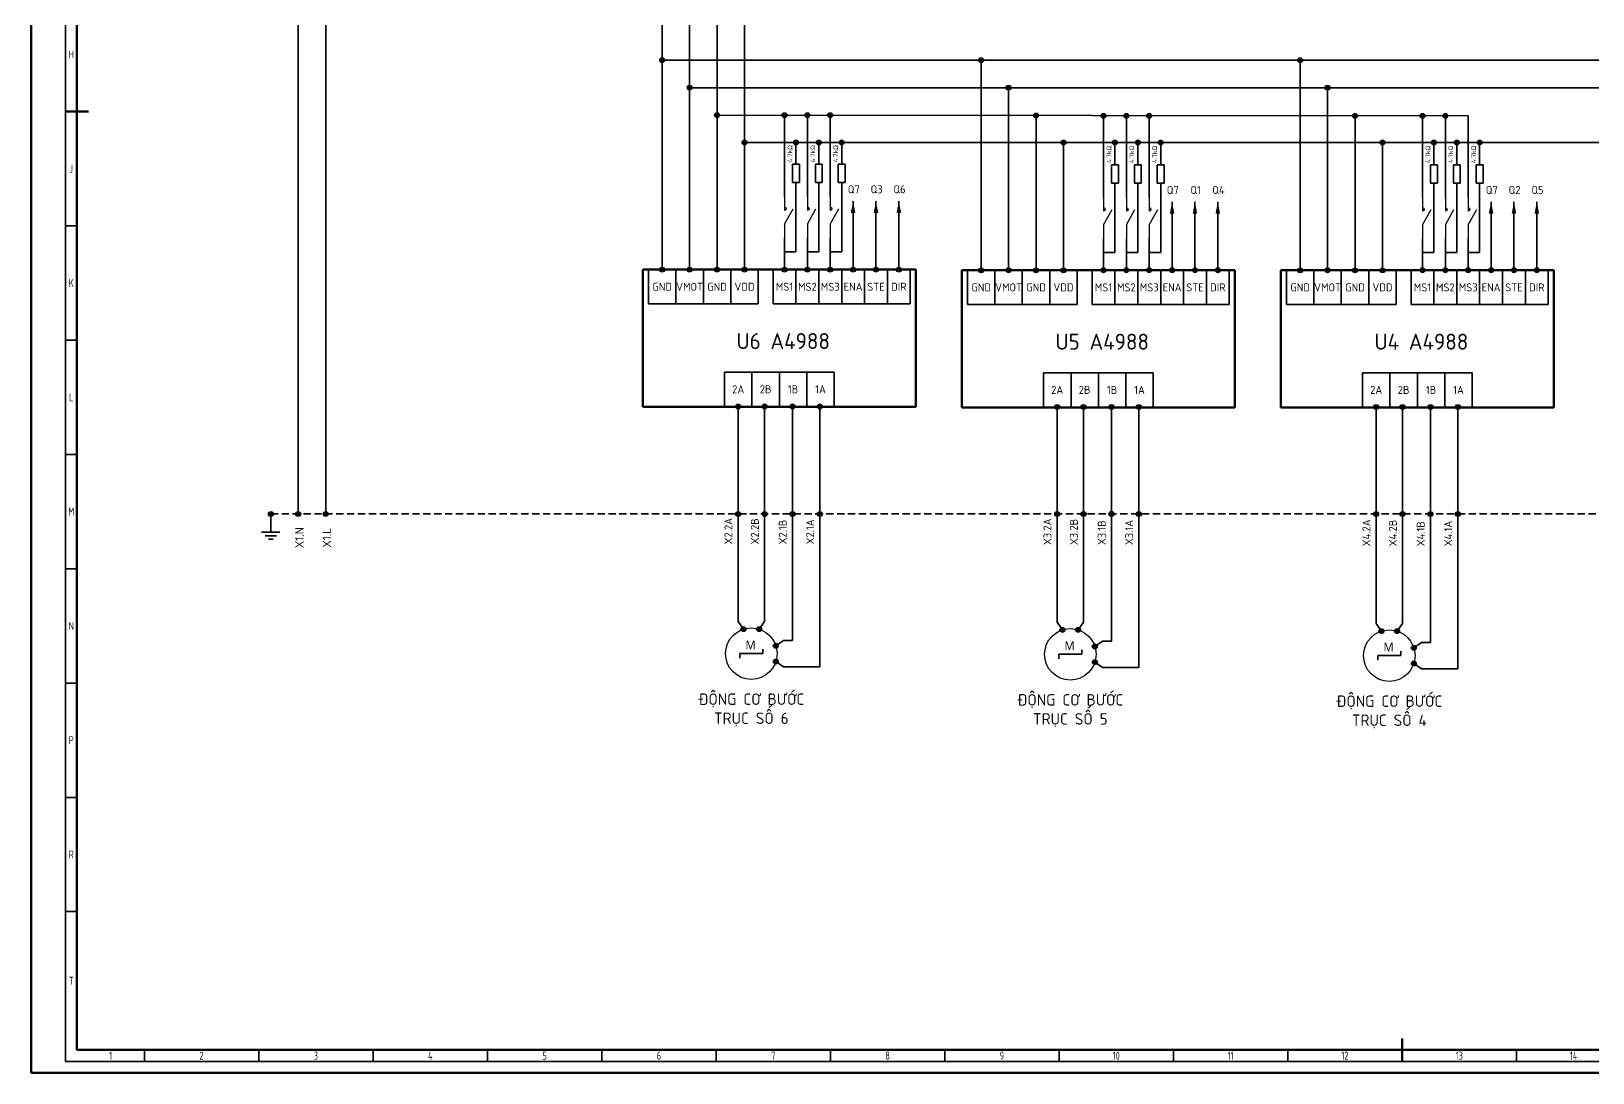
# Model space of a CAD drawing. Header units: millimetres. Extents: x -419 to 9215, y 1224 to 3301.
# Drawn here: x 1270 to 1953, y 1225 to 1681 of the extents above; entities that cross this region are included whole.
import ezdxf
from ezdxf.enums import TextEntityAlignment as Align

# ---------------------------------------------------------------- set-up
doc = ezdxf.new("R2010")
doc.units = ezdxf.units.MM
doc.linetypes.add('HIDDEN2', pattern=[4.7625, 3.175, -1.5875])
for name, color, linetype, lineweight in [('Chu', 241, 'Continuous', 35), ('Net 0.35', 20, 'Continuous', 35), ('Net 0.7', 7, 'Continuous', 70)]:
    doc.layers.add(name, color=color, linetype=linetype, lineweight=lineweight)
for name, color, linetype in [('DESCCHILD', 20, 'Continuous'), ('Layer3', 7, 'HIDDEN2'), ('MISC', 2, 'Continuous'), ('PHA_A', 1, 'Continuous'), ('PHA_C', 5, 'Continuous'), ('PHA_N', 7, 'Continuous'), ('SYMS', 7, 'Continuous'), ('TERMS', 4, 'Continuous'), ('THIET_BI', 4, 'Continuous')]:
    doc.layers.add(name, color=color, linetype=linetype)
doc.styles.add('SLDTEXTSTYLE1', font='TXT', dxfattribs={"width": 0.7})
doc.styles.get("Standard").update_dxf_attribs({"font": 'arial.ttf'})
doc.styles.add('WD_IEC', font='Meiryo UI.ttf')

# ---------------------------------------------------------------- blocks, each defined once
blk = doc.blocks.new('WDDOT')
for radius in [0.72, 0.449, 0.223]:
    blk.add_circle((0, 0), radius)
blk = doc.blocks.new('VMO13')
blk.add_circle((0, 0), 7.5)
at = {"style": 'WD_IEC'}
for tag, p in [('INST', (-12.88, 12.75)), ('LOC', (-12.88, 9.25)), ('TAG1', (-12.88, 5.75)), ('DESC1', (-12.88, 1.5)), ('DESC2', (-12.88, -2)), ('DESC3', (-12.88, -5.5)), ('RATING1', (-12.88, -9)), ('RATING2', (-12.88, -12.5)), ('RATING3', (-12.88, -16)), ('RATING4', (-12.95, -19.58))]:
    blk.add_attdef(tag, text='', height=2.5, dxfattribs=at).set_placement(p, align=Align.RIGHT)
blk.add_attdef('TERM02', (-0.69, 7.75), '', height=2, rotation=90, dxfattribs=at)
at = {"style": 'WD_IEC', "flags": 1}
for tag, p, height in [('MFG', (12.75, 9), 1.5), ('X2TERM02', (0, 7.5), 0.32), ('CAT', (12.75, 6.5), 1.5), ('X4LINK', (-7.5, 0), 0.32), ('X0TERM01', (-6.4, 3.9), 0.32), ('X0TERM03', (6.4, 3.9), 0.32), ('X1LINK', (7.5, 0), 0.32), ('X8TERM04', (0, -7.5), 0.32), ('ASSYCODE', (1, -9), 1), ('CATDESC', (1, -12), 1), ('FAMILY', (1, -10.5), 1)]:
    blk.add_attdef(tag, p, '', height=height, dxfattribs=at)
at = {"style": 'WD_IEC'}
for tag, p in [('TERM01', (-7.35, 4.34)), ('TERM03', (9.35, 4.53)), ('TERM04', (-0.59, -7.92))]:
    blk.add_attdef(tag, text='', height=2, rotation=90, dxfattribs=at).set_placement(p, align=Align.RIGHT)
for tag, p in [('M', (-0.22, 1.27)), ('3~', (-0.12, -3.73))]:
    blk.add_attdef(tag, text='', height=2.5, dxfattribs=at).set_placement(p, align=Align.CENTER)
at = {"lineweight": 15, "style": 'WD_IEC'}
blk.add_attdef('XREF', text='', height=2.5, dxfattribs=at).set_placement((-13.19, -22.86), align=Align.RIGHT)
blk = doc.blocks.new('VMS21P')
for p, q in [((0, 7.5), (0, 2.5)), ((0, -2.5), (-3.12, 3.12)), ((0, -2.5), (0, -7.5))]:
    blk.add_line(p, q)
blk.add_arc((0, 3.12), 0.625, 90, 270)
at = {"style": 'WD_IEC'}
for tag, p in [('INST', (-5.25, 6.75)), ('LOC', (-5.25, 3.75)), ('TAG2', (-5.25, 0.75)), ('DESC1', (-5.25, -6.75)), ('XREF', (-5.25, -3.75)), ('DESC2', (-5.25, -9.75)), ('DESC3', (-5.25, -12.75))]:
    blk.add_attdef(tag, text='', height=2.5, dxfattribs=at).set_placement(p, align=Align.RIGHT)
blk.add_attdef('TERM01', text='', height=2, rotation=90, dxfattribs=at).set_placement((-1, 7.5), align=Align.RIGHT)
at = {"style": 'WD_IEC', "flags": 1}
for tag, p, height in [('X2TERM01', (0, 7.5), 0.32), ('X4LINK', (-2.91, 0), 0.32), ('X1LINK', (-0.5, 0), 0.32), ('CONTACT', (4, -3.5), 1), ('FAMILY', (4, -5), 1), ('X8TERM02', (0, -7.5), 0.32)]:
    blk.add_attdef(tag, p, '', height=height, dxfattribs=at)
at = {"style": 'WD_IEC'}
blk.add_attdef('TERM02', (-1, -7.5), '', height=2, rotation=90, dxfattribs=at)

msp = doc.modelspace()

# ---------------------------------------------------------------- linework, layer by layer
at = {"layer": 'Layer3', "lineweight": 35}
msp.add_line((1375.05, 1469.61), (2372.86, 1469.61), dxfattribs=at)
at = {"layer": 'Net 0.35', "linetype": 'Continuous', "lineweight": 35}
for p, q in [((1285.28, 1230.13), (1285.28, 2061.13)), ((1290.28, 1595.63), (1285.28, 1595.63)), ((1290.28, 1545.63), (1285.28, 1545.63)), ((1290.28, 1495.63), (1285.28, 1495.63)), ((1290.28, 1445.63), (1285.28, 1445.63)), ((1290.28, 1395.63), (1285.28, 1395.63)), ((1290.28, 1345.63), (1285.28, 1345.63)), ((1290.28, 1295.63), (1285.28, 1295.63)), ((2454.28, 1230.13), (1285.28, 1230.13)), ((1319.78, 1235.13), (1319.78, 1230.13)), ((1369.78, 1235.13), (1369.78, 1230.13)), ((1419.78, 1235.13), (1419.78, 1230.13)), ((1469.78, 1235.13), (1469.78, 1230.13)), ((1519.78, 1235.13), (1519.78, 1230.13)), ((1569.78, 1235.13), (1569.78, 1230.13)), ((1619.78, 1235.13), (1619.78, 1230.13)), ((1669.78, 1235.13), (1669.78, 1230.13)), ((1719.78, 1235.13), (1719.78, 1230.13)), ((1769.78, 1235.13), (1769.78, 1230.13)), ((1819.78, 1235.13), (1819.78, 1230.13)), ((1919.78, 1235.13), (1919.78, 1230.13))]:
    msp.add_line(p, q, dxfattribs=at)
at = {"layer": 'Net 0.7', "linetype": 'Continuous', "lineweight": 70}
for p, q in [((1290.28, 1235.13), (1290.28, 2056.13)), ((1285.28, 1645.63), (1295.28, 1645.63)), ((1869.78, 1230.13), (1869.78, 1240.14)), ((2449.28, 1235.13), (1290.28, 1235.13))]:
    msp.add_line(p, q, dxfattribs=at)
at = {"layer": 'Net 0.7'}
msp.add_lwpolyline([(1270.28, 1225.13), (2459.28, 1225.13), (2459.28, 2066.13), (1270.28, 2066.13)], close=True, dxfattribs=at)
at = {"layer": 'PHA_A', "lineweight": 35}
for p, q in [((1399.05, 1953.02), (1399.05, 1469.61)), ((1558.2, 1833.6), (1558.2, 1576.48)), ((1582.2, 1808.9), (1582.2, 1576.48)), ((1558.2, 1656.1), (2248.7, 1656.1)), ((1697.7, 1576.18), (1697.7, 1656.1)), ((1837.2, 1575.6), (1837.2, 1656.1)), ((1582.2, 1632.1), (2323.7, 1632.1)), ((1604.7, 1624.59), (1604.7, 1632.09)), ((1614.7, 1624.59), (1614.7, 1632.09)), ((1624.7, 1624.59), (1624.7, 1632.09)), ((1721.7, 1632.1), (1721.7, 1576.18)), ((1744.2, 1624.29), (1744.2, 1632.1)), ((1754.2, 1624.29), (1754.2, 1632.1)), ((1764.2, 1624.29), (1764.2, 1632.09)), ((1861.2, 1632.1), (1861.2, 1575.6)), ((1883.7, 1624.29), (1883.7, 1632.1)), ((1893.7, 1624.29), (1893.7, 1632.1)), ((1903.7, 1624.29), (1903.7, 1632.1)), ((1579.45, 1516.65), (1579.45, 1422.58)), ((1615.18, 1516.65), (1615.18, 1402.67)), ((1718.95, 1516.35), (1718.95, 1422.29)), ((1754.68, 1516.35), (1754.68, 1402.38)), ((1858.45, 1515.78), (1858.45, 1421.71)), ((1894.18, 1515.78), (1894.18, 1401.8)), ((1579.45, 1422.58), (1581.74, 1419.2)), ((1718.95, 1422.29), (1721.24, 1418.91)), ((1858.45, 1421.71), (1860.74, 1418.33)), ((1599.27, 1402.67), (1595.91, 1405.09)), ((1599.27, 1402.67), (1615.18, 1402.67)), ((1738.77, 1402.38), (1735.41, 1404.8)), ((1738.77, 1402.38), (1754.68, 1402.38)), ((1878.27, 1401.8), (1874.91, 1404.22)), ((1878.27, 1401.8), (1894.18, 1401.8))]:
    msp.add_line(p, q, dxfattribs=at)
at = {"layer": 'PHA_C', "lineweight": 35}
for p, q in [((1629.7, 1576.5), (1629.7, 1606.5)), ((1639.7, 1576.5), (1639.7, 1606.5)), ((1649.7, 1576.5), (1649.7, 1606.5)), ((1769.2, 1576.21), (1769.2, 1606.21)), ((1779.2, 1576.21), (1779.2, 1606.21)), ((1789.2, 1576.21), (1789.2, 1606.21)), ((1908.7, 1576.21), (1908.7, 1606.21)), ((1918.7, 1576.21), (1918.7, 1606.21)), ((1928.7, 1576.21), (1928.7, 1606.21))]:
    msp.add_line(p, q, dxfattribs=at)
for points in [[(1629.7, 1606.5, 0, 2, 0), (1629.7, 1601.25, 2, 2, 0)], [(1639.7, 1606.5, 0, 2, 0), (1639.7, 1601.25, 2, 2, 0)], [(1649.7, 1606.5, 0, 2, 0), (1649.7, 1601.25, 2, 2, 0)], [(1769.2, 1606.21, 0, 2, 0), (1769.2, 1600.95, 2, 2, 0)], [(1779.2, 1606.21, 0, 2, 0), (1779.2, 1600.95, 2, 2, 0)], [(1789.2, 1606.21, 0, 2, 0), (1789.2, 1600.95, 2, 2, 0)], [(1908.7, 1606.21, 0, 2, 0), (1908.7, 1600.95, 2, 2, 0)], [(1918.7, 1606.21, 0, 2, 0), (1918.7, 1600.95, 2, 2, 0)], [(1928.7, 1606.21, 0, 2, 0), (1928.7, 1600.95, 2, 2, 0)]]:
    msp.add_lwpolyline(points, format="xyseb", dxfattribs=at)
at = {"layer": 'PHA_N', "lineweight": 35}
for p, q in [((1387.05, 1941.02), (1387.05, 1469.61)), ((1546.2, 1576.5), (1546.2, 1859.69)), ((1570.2, 1820.9), (1570.2, 1576.5)), ((1546.2, 1668.1), (2236.7, 1668.1)), ((1685.7, 1576.21), (1685.7, 1668.1)), ((1825.2, 1575.63), (1825.2, 1668.1)), ((1570.2, 1644.1), (1898.7, 1643.74)), ((1599.7, 1608.4), (1599.7, 1644.07)), ((1609.7, 1608.4), (1609.7, 1644.05)), ((1619.7, 1608.4), (1619.7, 1644.04)), ((1709.7, 1643.95), (1709.7, 1576.21)), ((1739.2, 1608.11), (1739.2, 1644.08)), ((1749.2, 1608.11), (1749.2, 1644.08)), ((1759.2, 1608.11), (1759.2, 1644.08)), ((1849.2, 1643.79), (1849.2, 1575.63)), ((1878.7, 1608.11), (1878.7, 1643.76)), ((1888.7, 1608.11), (1888.7, 1643.75)), ((1898.7, 1608.11), (1898.7, 1643.74)), ((1604.7, 1584.3), (1604.7, 1612.59)), ((1614.7, 1584.3), (1614.7, 1612.59)), ((1624.7, 1584.3), (1624.7, 1612.59)), ((1744.2, 1584), (1744.2, 1612.29)), ((1754.2, 1584), (1754.2, 1612.29)), ((1764.2, 1584), (1764.2, 1612.29)), ((1883.7, 1584), (1883.7, 1612.29)), ((1893.7, 1584), (1893.7, 1612.29)), ((1903.7, 1584), (1903.7, 1612.29)), ((1599.7, 1576.5), (1599.7, 1590.4)), ((1609.7, 1576.5), (1609.7, 1590.4)), ((1619.7, 1576.5), (1619.7, 1590.4)), ((1739.2, 1576.21), (1739.2, 1590.11)), ((1749.2, 1576.21), (1749.2, 1590.11)), ((1759.2, 1576.21), (1759.2, 1590.11)), ((1878.7, 1576.21), (1878.7, 1590.11)), ((1888.7, 1576.21), (1888.7, 1590.11)), ((1898.7, 1576.21), (1898.7, 1590.11)), ((1604.7, 1584.3), (1599.64, 1584.3)), ((1614.7, 1584.3), (1609.64, 1584.3)), ((1624.7, 1584.3), (1619.64, 1584.3)), ((1744.2, 1584), (1739.14, 1584)), ((1754.2, 1584), (1749.14, 1584)), ((1764.2, 1584), (1759.14, 1584)), ((1883.7, 1584), (1878.64, 1584)), ((1893.7, 1584), (1888.64, 1584)), ((1903.7, 1584), (1898.64, 1584)), ((1591, 1516.65), (1591, 1422.58)), ((1603.18, 1516.65), (1603.19, 1414.23)), ((1730.5, 1516.35), (1730.5, 1422.29)), ((1742.68, 1516.35), (1742.69, 1413.94)), ((1870, 1515.78), (1870, 1421.71)), ((1882.18, 1515.78), (1882.19, 1413.36)), ((1375.05, 1469.61), (1375.05, 1461.61)), ((1375.05, 1461.61), (1371.05, 1461.61)), ((1375.05, 1461.61), (1379.05, 1461.61)), ((1375.05, 1460.11), (1372.55, 1460.11)), ((1376.05, 1458.61), (1374.05, 1458.61)), ((1375.05, 1460.11), (1377.55, 1460.11)), ((1375.05, 1458.61), (1376.05, 1458.61)), ((1591, 1422.58), (1588.58, 1419.22)), ((1730.5, 1422.29), (1728.08, 1418.92)), ((1870, 1421.71), (1867.58, 1418.35)), ((1599.27, 1414.23), (1595.89, 1411.94)), ((1599.27, 1414.23), (1603.19, 1414.23)), ((1738.77, 1413.94), (1735.39, 1411.65)), ((1738.77, 1413.94), (1742.69, 1413.94)), ((1878.27, 1413.36), (1874.89, 1411.07)), ((1878.27, 1413.36), (1882.19, 1413.36))]:
    msp.add_line(p, q, dxfattribs=at)
at = {"layer": 'THIET_BI', "lineweight": 35}
for p, q in [((1606.2, 1622.59), (1603.2, 1622.59)), ((1603.2, 1622.59), (1603.2, 1614.59)), ((1604.7, 1622.59), (1604.7, 1624.59)), ((1606.2, 1614.59), (1606.2, 1622.59)), ((1616.2, 1622.59), (1613.2, 1622.59)), ((1613.2, 1622.59), (1613.2, 1614.59)), ((1614.7, 1622.59), (1614.7, 1624.59)), ((1616.2, 1614.59), (1616.2, 1622.59)), ((1626.2, 1622.59), (1623.2, 1622.59)), ((1623.2, 1622.59), (1623.2, 1614.59)), ((1624.7, 1622.59), (1624.7, 1624.59)), ((1626.2, 1614.59), (1626.2, 1622.59)), ((1745.7, 1622.29), (1742.7, 1622.29)), ((1742.7, 1622.29), (1742.7, 1614.29)), ((1744.2, 1622.29), (1744.2, 1624.29)), ((1745.7, 1614.29), (1745.7, 1622.29)), ((1755.7, 1622.29), (1752.7, 1622.29)), ((1752.7, 1622.29), (1752.7, 1614.29)), ((1754.2, 1622.29), (1754.2, 1624.29)), ((1755.7, 1614.29), (1755.7, 1622.29)), ((1765.7, 1622.29), (1762.7, 1622.29)), ((1762.7, 1622.29), (1762.7, 1614.29)), ((1764.2, 1622.29), (1764.2, 1624.29)), ((1765.7, 1614.29), (1765.7, 1622.29)), ((1885.2, 1622.29), (1882.2, 1622.29)), ((1882.2, 1622.29), (1882.2, 1614.29)), ((1883.7, 1622.29), (1883.7, 1624.29)), ((1885.2, 1614.29), (1885.2, 1622.29)), ((1895.2, 1622.29), (1892.2, 1622.29)), ((1892.2, 1622.29), (1892.2, 1614.29)), ((1893.7, 1622.29), (1893.7, 1624.29)), ((1895.2, 1614.29), (1895.2, 1622.29)), ((1905.2, 1622.29), (1902.2, 1622.29)), ((1902.2, 1622.29), (1902.2, 1614.29)), ((1903.7, 1622.29), (1903.7, 1624.29)), ((1905.2, 1614.29), (1905.2, 1622.29)), ((1603.2, 1614.59), (1604.7, 1614.59)), ((1604.7, 1612.59), (1604.7, 1614.59)), ((1604.7, 1612.59), (1604.7, 1614.59)), ((1604.7, 1614.59), (1606.2, 1614.59)), ((1613.2, 1614.59), (1614.7, 1614.59)), ((1614.7, 1612.59), (1614.7, 1614.59)), ((1614.7, 1612.59), (1614.7, 1614.59)), ((1614.7, 1614.59), (1616.2, 1614.59)), ((1623.2, 1614.59), (1624.7, 1614.59)), ((1624.7, 1612.59), (1624.7, 1614.59)), ((1624.7, 1612.59), (1624.7, 1614.59)), ((1624.7, 1614.59), (1626.2, 1614.59)), ((1742.7, 1614.29), (1744.2, 1614.29)), ((1744.2, 1612.29), (1744.2, 1614.29)), ((1744.2, 1612.29), (1744.2, 1614.29)), ((1744.2, 1614.29), (1745.7, 1614.29)), ((1752.7, 1614.29), (1754.2, 1614.29)), ((1754.2, 1612.29), (1754.2, 1614.29)), ((1754.2, 1612.29), (1754.2, 1614.29)), ((1754.2, 1614.29), (1755.7, 1614.29)), ((1762.7, 1614.29), (1764.2, 1614.29)), ((1764.2, 1612.29), (1764.2, 1614.29)), ((1764.2, 1612.29), (1764.2, 1614.29)), ((1764.2, 1614.29), (1765.7, 1614.29)), ((1882.2, 1614.29), (1883.7, 1614.29)), ((1883.7, 1612.29), (1883.7, 1614.29)), ((1883.7, 1612.29), (1883.7, 1614.29)), ((1883.7, 1614.29), (1885.2, 1614.29)), ((1892.2, 1614.29), (1893.7, 1614.29)), ((1893.7, 1612.29), (1893.7, 1614.29)), ((1893.7, 1612.29), (1893.7, 1614.29)), ((1893.7, 1614.29), (1895.2, 1614.29)), ((1902.2, 1614.29), (1903.7, 1614.29)), ((1903.7, 1612.29), (1903.7, 1614.29)), ((1903.7, 1612.29), (1903.7, 1614.29)), ((1903.7, 1614.29), (1905.2, 1614.29)), ((1540.2, 1561.5), (1540.2, 1576.5)), ((1552.2, 1561.5), (1552.2, 1576.5)), ((1564.2, 1561.5), (1564.2, 1576.5)), ((1576.2, 1561.5), (1576.2, 1576.5)), ((1588.2, 1561.5), (1588.2, 1576.5)), ((1594.7, 1561.5), (1594.7, 1576.5)), ((1604.7, 1561.5), (1604.7, 1576.5)), ((1614.7, 1561.5), (1614.7, 1576.5)), ((1624.7, 1561.5), (1624.7, 1576.5)), ((1634.7, 1561.5), (1634.7, 1576.5)), ((1644.7, 1561.5), (1644.7, 1576.5)), ((1654.7, 1561.5), (1654.7, 1576.5)), ((1679.7, 1561.23), (1679.7, 1576.23)), ((1691.7, 1561.23), (1691.7, 1576.23)), ((1703.7, 1561.23), (1703.7, 1576.23)), ((1715.7, 1561.23), (1715.7, 1576.23)), ((1727.7, 1561.23), (1727.7, 1576.23)), ((1734.2, 1561.23), (1734.2, 1576.23)), ((1744.2, 1561.23), (1744.2, 1576.23)), ((1754.2, 1561.23), (1754.2, 1576.23)), ((1764.2, 1561.23), (1764.2, 1576.23)), ((1774.2, 1561.23), (1774.2, 1576.23)), ((1784.2, 1561.23), (1784.2, 1576.23)), ((1794.2, 1561.23), (1794.2, 1576.23)), ((1819.2, 1561.23), (1819.2, 1576.23)), ((1831.2, 1561.23), (1831.2, 1576.23)), ((1843.2, 1561.23), (1843.2, 1576.23)), ((1855.2, 1561.23), (1855.2, 1576.23)), ((1867.2, 1561.23), (1867.2, 1576.23)), ((1873.7, 1561.23), (1873.7, 1576.23)), ((1883.7, 1561.23), (1883.7, 1576.23)), ((1893.7, 1561.23), (1893.7, 1576.23)), ((1903.7, 1561.23), (1903.7, 1576.23)), ((1913.7, 1561.23), (1913.7, 1576.23)), ((1923.7, 1561.23), (1923.7, 1576.23)), ((1933.7, 1561.23), (1933.7, 1576.23)), ((1540.2, 1561.5), (1552.2, 1561.5)), ((1552.2, 1561.5), (1564.2, 1561.5)), ((1564.2, 1561.5), (1576.2, 1561.5)), ((1576.2, 1561.5), (1588.2, 1561.5)), ((1604.7, 1561.5), (1594.7, 1561.5)), ((1614.7, 1561.5), (1604.7, 1561.5)), ((1624.7, 1561.5), (1614.7, 1561.5)), ((1634.7, 1561.5), (1624.7, 1561.5)), ((1644.7, 1561.5), (1634.7, 1561.5)), ((1654.7, 1561.5), (1644.7, 1561.5)), ((1679.7, 1561.23), (1691.7, 1561.23)), ((1691.7, 1561.23), (1703.7, 1561.23)), ((1703.7, 1561.23), (1715.7, 1561.23)), ((1715.7, 1561.23), (1727.7, 1561.23)), ((1744.2, 1561.23), (1734.2, 1561.23)), ((1754.2, 1561.23), (1744.2, 1561.23)), ((1764.2, 1561.23), (1754.2, 1561.23)), ((1774.2, 1561.23), (1764.2, 1561.23)), ((1784.2, 1561.23), (1774.2, 1561.23)), ((1794.2, 1561.23), (1784.2, 1561.23)), ((1819.2, 1561.23), (1831.2, 1561.23)), ((1831.2, 1561.23), (1843.2, 1561.23)), ((1843.2, 1561.23), (1855.2, 1561.23)), ((1855.2, 1561.23), (1867.2, 1561.23)), ((1883.7, 1561.23), (1873.7, 1561.23)), ((1893.7, 1561.23), (1883.7, 1561.23)), ((1903.7, 1561.23), (1893.7, 1561.23)), ((1913.7, 1561.23), (1903.7, 1561.23)), ((1923.7, 1561.23), (1913.7, 1561.23)), ((1933.7, 1561.23), (1923.7, 1561.23)), ((1573.45, 1516.65), (1573.45, 1531.65)), ((1573.45, 1531.65), (1621.45, 1531.65)), ((1585.45, 1516.65), (1585.45, 1531.65)), ((1597.45, 1516.65), (1597.45, 1531.65)), ((1609.45, 1516.65), (1609.45, 1531.65)), ((1621.45, 1516.65), (1621.45, 1531.65)), ((1712.95, 1531.38), (1760.95, 1531.38)), ((1712.95, 1531.38), (1712.95, 1516.23)), ((1725, 1516.23), (1725, 1531.38)), ((1736.95, 1516.23), (1736.95, 1531.38)), ((1748.95, 1516.38), (1748.95, 1531.38)), ((1760.95, 1516.38), (1760.95, 1531.38)), ((1852.45, 1516.23), (1852.45, 1531.38)), ((1852.45, 1531.38), (1900.45, 1531.38)), ((1864.45, 1516.23), (1864.45, 1531.38)), ((1876.45, 1516.23), (1876.45, 1531.38)), ((1888.45, 1516.23), (1888.45, 1531.38)), ((1900.45, 1516.23), (1900.45, 1531.38)), ((1760.68, 1516.38), (1754.68, 1516.38)), ((1585.18, 1408.49), (1580.18, 1408.49)), ((1580.18, 1408.49), (1580.18, 1406.49)), ((1585.18, 1408.49), (1590.18, 1408.49)), ((1590.18, 1408.49), (1590.18, 1410.49)), ((1724.68, 1408.2), (1719.68, 1408.2)), ((1719.68, 1408.2), (1719.68, 1406.2)), ((1724.68, 1408.2), (1729.68, 1408.2)), ((1729.68, 1408.2), (1729.68, 1410.2)), ((1864.18, 1407.62), (1859.18, 1407.62)), ((1859.18, 1407.62), (1859.18, 1405.62)), ((1864.18, 1407.62), (1869.18, 1407.62)), ((1869.18, 1407.62), (1869.18, 1409.62))]:
    msp.add_line(p, q, dxfattribs=at)
at = {"layer": 'THIET_BI', "lineweight": 50}
for p, q in [((1540.2, 1576.5), (1537.7, 1576.5)), ((1537.7, 1576.5), (1537.7, 1516.5)), ((1564.2, 1576.5), (1540.2, 1576.5)), ((1564.2, 1576.5), (1657.2, 1576.5)), ((1657.2, 1576.5), (1657.2, 1516.5)), ((1679.7, 1576.23), (1677.2, 1576.23)), ((1677.2, 1576.23), (1677.2, 1516.23)), ((1703.7, 1576.23), (1679.7, 1576.23)), ((1703.7, 1576.23), (1796.7, 1576.23)), ((1796.7, 1576.23), (1796.7, 1516.23)), ((1819.2, 1576.23), (1816.7, 1576.23)), ((1816.7, 1576.23), (1816.7, 1516.23)), ((1843.2, 1576.23), (1819.2, 1576.23)), ((1843.2, 1576.23), (1936.2, 1576.23)), ((1936.2, 1576.23), (1936.2, 1516.23)), ((1537.7, 1516.5), (1657.2, 1516.5)), ((1677.2, 1516.23), (1796.7, 1516.23)), ((1816.7, 1516.23), (1936.2, 1516.23))]:
    msp.add_line(p, q, dxfattribs=at)

# ---------------------------------------------------------------- block references
at = {"layer": 'PHA_A', "lineweight": 35, "xscale": 1.5000000075, "yscale": 1.5000000075, "zscale": 1.5000000075}
for p in [(1558.2, 1656.1), (1697.7, 1656.1), (1837.2, 1656.1), (1582.2, 1632.1), (1721.7, 1632.1), (1861.2, 1632.1)]:
    msp.add_blockref('WDDOT', p, dxfattribs=at)
at = {"layer": 'SYMS', "lineweight": 35}
for p, xscale, yscale, zscale in [((1546.2, 1668.1), 1.5000000075, 1.5000000075, 1.5000000075), ((1685.7, 1668.1), 1.5000000075, 1.5000000075, 1.5000000075), ((1825.2, 1668.1), 1.5000000075, 1.5000000075, 1.5000000075), ((1570.2, 1644.1), 1.5000000075, 1.5000000075, 1.5000000075), ((1709.7, 1643.95), 1.5000000075, 1.5000000075, 1.5000000075), ((1546.2, 1576.48), 1.5000000075, 1.5000000075, 1.5000000075), ((1558.2, 1576.5), 1.5000000075, 1.5000000075, 1.5000000075), ((1570.2, 1576.48), 1.5000000075, 1.5000000075, 1.5000000075), ((1582.2, 1576.48), 1.5000000075, 1.5000000075, 1.5000000075), ((1685.7, 1576.21), 1.5000000075, 1.5000000075, 1.5000000075), ((1697.7, 1576.23), 1.5000000075, 1.5000000075, 1.5000000075), ((1709.7, 1576.21), 1.5000000075, 1.5000000075, 1.5000000075), ((1721.7, 1576.21), 1.5000000075, 1.5000000075, 1.5000000075), ((1825.2, 1576.21), 1.5000000075, 1.5000000075, 1.5000000075), ((1837.2, 1576.23), 1.5000000075, 1.5000000075, 1.5000000075), ((1849.2, 1576.21), 1.5000000075, 1.5000000075, 1.5000000075), ((1861.2, 1576.21), 1.5000000075, 1.5000000075, 1.5000000075), ((1579.45, 1516.65), 1.5, 1.5, 1.5), ((1591, 1516.65), 1.5, 1.5, 1.5), ((1603.18, 1516.65), 1.5, 1.5, 1.5), ((1615.18, 1516.65), 1.5, 1.5, 1.5), ((1718.95, 1516.38), 1.5, 1.5, 1.5), ((1730.5, 1516.38), 1.5, 1.5, 1.5), ((1742.68, 1516.38), 1.5, 1.5, 1.5), ((1754.68, 1516.38), 1.5, 1.5, 1.5), ((1858.45, 1516.38), 1.5, 1.5, 1.5), ((1870, 1516.38), 1.5, 1.5, 1.5), ((1882.18, 1516.38), 1.5, 1.5, 1.5), ((1894.18, 1516.38), 1.5, 1.5, 1.5), ((1375.05, 1469.61), 1.5, 1.5, 1.5), ((1387.05, 1469.61), 1.5, 1.5, 1.5), ((1399.05, 1469.61), 1.5, 1.5, 1.5), ((1579.45, 1469.61), 1.5, 1.5, 1.5), ((1591, 1469.61), 1.5, 1.5, 1.5), ((1603.18, 1469.61), 1.5, 1.5, 1.5), ((1615.18, 1469.61), 1.5, 1.5, 1.5), ((1718.95, 1469.61), 1.5, 1.5, 1.5), ((1730.5, 1469.61), 1.5, 1.5, 1.5), ((1742.68, 1469.62), 1.5, 1.5, 1.5), ((1754.68, 1469.61), 1.5, 1.5, 1.5), ((1858.45, 1469.61), 1.5, 1.5, 1.5), ((1870, 1469.61), 1.5, 1.5, 1.5), ((1882.18, 1469.61), 1.5, 1.5, 1.5), ((1894.18, 1469.61), 1.5, 1.5, 1.5), ((1581.74, 1419.2), 1.5, 1.5, 1.5), ((1588.58, 1419.22), 1.5, 1.5, 1.5), ((1721.24, 1418.91), 1.5, 1.5, 1.5), ((1728.08, 1418.92), 1.5, 1.5, 1.5), ((1860.74, 1418.33), 1.5, 1.5, 1.5), ((1867.58, 1418.35), 1.5, 1.5, 1.5)]:
    msp.add_blockref('WDDOT', p, dxfattribs=dict(at, xscale=xscale, yscale=yscale, zscale=zscale))
for p, xscale, yscale, zscale, rotation in [((1599.7, 1644.04), 1.5000000075, 1.5000000075, 1.5000000075, 180), ((1599.7, 1644.04), 1.5, 1.5, 1.5, 180), ((1609.7, 1644.04), 1.5000000075, 1.5000000075, 1.5000000075, 180), ((1609.7, 1644.04), 1.5, 1.5, 1.5, 180), ((1619.7, 1644.04), 1.5000000075, 1.5000000075, 1.5000000075, 180), ((1619.7, 1644.04), 1.5, 1.5, 1.5, 180), ((1739.2, 1643.74), 1.5000000075, 1.5000000075, 1.5000000075, 180), ((1739.2, 1643.74), 1.5, 1.5, 1.5, 180), ((1749.2, 1643.74), 1.5000000075, 1.5000000075, 1.5000000075, 180), ((1749.2, 1643.74), 1.5, 1.5, 1.5, 180), ((1759.2, 1643.74), 1.5000000075, 1.5000000075, 1.5000000075, 180), ((1759.2, 1643.74), 1.5, 1.5, 1.5, 180), ((1849.2, 1643.79), 1.5, 1.5, 1.5, 180), ((1878.7, 1643.76), 1.5000000075, 1.5000000075, 1.5000000075, 180), ((1878.7, 1643.76), 1.5, 1.5, 1.5, 180), ((1888.7, 1643.75), 1.5000000075, 1.5000000075, 1.5000000075, 180), ((1888.7, 1643.75), 1.5, 1.5, 1.5, 180), ((1604.7, 1632.09), 1.5, 1.5, 1.5, 180), ((1614.7, 1632.09), 1.5, 1.5, 1.5, 180), ((1624.7, 1632.09), 1.5, 1.5, 1.5, 180), ((1744.2, 1632.1), 1.5, 1.5, 1.5, 180), ((1754.2, 1632.1), 1.5, 1.5, 1.5, 180), ((1764.2, 1632.1), 1.5, 1.5, 1.5, 180), ((1883.7, 1632.09), 1.5, 1.5, 1.5, 180), ((1893.7, 1632.1), 1.5, 1.5, 1.5, 180), ((1903.7, 1632.1), 1.5, 1.5, 1.5, 180), ((1599.7, 1576.5), 1.5000000075, 1.5000000075, 1.5000000075, 180), ((1599.7, 1576.5), 1.5, 1.5, 1.5, 180), ((1609.7, 1576.5), 1.5000000075, 1.5000000075, 1.5000000075, 180), ((1609.7, 1576.5), 1.5, 1.5, 1.5, 180), ((1619.7, 1576.5), 1.5000000075, 1.5000000075, 1.5000000075, 180), ((1619.7, 1576.5), 1.5, 1.5, 1.5, 180), ((1629.7, 1576.5), 1.5000000075, 1.5000000075, 1.5000000075, 180), ((1629.7, 1576.5), 1.5, 1.5, 1.5, 180), ((1639.7, 1576.5), 1.5000000075, 1.5000000075, 1.5000000075, 180), ((1639.7, 1576.5), 1.5, 1.5, 1.5, 180), ((1649.7, 1576.5), 1.5000000075, 1.5000000075, 1.5000000075, 180), ((1649.7, 1576.5), 1.5, 1.5, 1.5, 180), ((1739.2, 1576.23), 1.5000000075, 1.5000000075, 1.5000000075, 180), ((1739.2, 1576.23), 1.5, 1.5, 1.5, 180), ((1749.2, 1576.23), 1.5000000075, 1.5000000075, 1.5000000075, 180), ((1749.2, 1576.23), 1.5, 1.5, 1.5, 180), ((1759.2, 1576.23), 1.5000000075, 1.5000000075, 1.5000000075, 180), ((1759.2, 1576.23), 1.5, 1.5, 1.5, 180), ((1769.2, 1576.23), 1.5000000075, 1.5000000075, 1.5000000075, 180), ((1769.2, 1576.23), 1.5, 1.5, 1.5, 180), ((1779.2, 1576.23), 1.5000000075, 1.5000000075, 1.5000000075, 180), ((1779.2, 1576.23), 1.5, 1.5, 1.5, 180), ((1789.2, 1576.23), 1.5000000075, 1.5000000075, 1.5000000075, 180), ((1789.2, 1576.23), 1.5, 1.5, 1.5, 180), ((1878.7, 1576.23), 1.5000000075, 1.5000000075, 1.5000000075, 180), ((1878.7, 1576.23), 1.5, 1.5, 1.5, 180), ((1878.7, 1576.23), 1.5000000075, 1.5000000075, 1.5000000075, 180), ((1878.7, 1576.23), 1.5, 1.5, 1.5, 180), ((1888.7, 1576.23), 1.5000000075, 1.5000000075, 1.5000000075, 180), ((1888.7, 1576.23), 1.5, 1.5, 1.5, 180), ((1888.7, 1576.23), 1.5000000075, 1.5000000075, 1.5000000075, 180), ((1888.7, 1576.23), 1.5, 1.5, 1.5, 180), ((1898.7, 1576.23), 1.5000000075, 1.5000000075, 1.5000000075, 180), ((1898.7, 1576.23), 1.5, 1.5, 1.5, 180), ((1898.7, 1576.23), 1.5000000075, 1.5000000075, 1.5000000075, 180), ((1898.7, 1576.23), 1.5, 1.5, 1.5, 180), ((1908.7, 1576.23), 1.5000000075, 1.5000000075, 1.5000000075, 180), ((1908.7, 1576.23), 1.5, 1.5, 1.5, 180), ((1908.7, 1576.23), 1.5000000075, 1.5000000075, 1.5000000075, 180), ((1908.7, 1576.23), 1.5, 1.5, 1.5, 180), ((1918.7, 1576.23), 1.5000000075, 1.5000000075, 1.5000000075, 180), ((1918.7, 1576.23), 1.5, 1.5, 1.5, 180), ((1918.7, 1576.23), 1.5000000075, 1.5000000075, 1.5000000075, 180), ((1918.7, 1576.23), 1.5, 1.5, 1.5, 180), ((1928.7, 1576.23), 1.5000000075, 1.5000000075, 1.5000000075, 180), ((1928.7, 1576.23), 1.5, 1.5, 1.5, 180), ((1928.7, 1576.23), 1.5000000075, 1.5000000075, 1.5000000075, 180), ((1928.7, 1576.23), 1.5, 1.5, 1.5, 180), ((1595.89, 1411.94), 1.5, 1.5, 1.5, 270), ((1735.39, 1411.65), 1.5, 1.5, 1.5, 270), ((1874.89, 1411.07), 1.5, 1.5, 1.5, 270), ((1595.91, 1405.09), 1.5, 1.5, 1.5, 270), ((1735.41, 1404.8), 1.5, 1.5, 1.5, 270), ((1874.91, 1404.22), 1.5, 1.5, 1.5, 270)]:
    msp.add_blockref('WDDOT', p, dxfattribs=dict(at, xscale=xscale, yscale=yscale, zscale=zscale, rotation=rotation))
at = {"layer": 'TERMS', "lineweight": 35, "xscale": -1.200000006, "yscale": 1.200000006, "zscale": 1.200000006}
for p in [(1599.7, 1599.4), (1609.7, 1599.4), (1619.7, 1599.4), (1739.2, 1599.11), (1749.2, 1599.11), (1759.2, 1599.11), (1878.7, 1599.11), (1888.7, 1599.11), (1898.7, 1599.11)]:
    msp.add_blockref('VMS21P', p, dxfattribs=at)
at = {"layer": 'THIET_BI', "lineweight": 50}
ref = msp.add_blockref('VMO13', (1585.18, 1408.49), dxfattribs=dict(at, xscale=1.5, yscale=1.5, zscale=1.5))
ref.add_attrib('M', 'M', dxfattribs={"layer": 'MISC', "height": 3.75, "style": 'WD_IEC'}).set_placement((1584.85, 1410.39), align=Align.CENTER)
ref = msp.add_blockref('VMO13', (1724.68, 1408.2), dxfattribs=dict(at, xscale=1.5, yscale=1.5, zscale=1.5))
ref.add_attrib('M', 'M', dxfattribs={"layer": 'MISC', "height": 3.75, "style": 'WD_IEC'}).set_placement((1724.35, 1410.1), align=Align.CENTER)
ref = msp.add_blockref('VMO13', (1864.18, 1407.62), dxfattribs=dict(at, xscale=1.5, yscale=1.5, zscale=1.5))
ref.add_attrib('M', 'M', dxfattribs={"layer": 'MISC', "height": 3.75, "style": 'WD_IEC'}).set_placement((1863.85, 1409.52), align=Align.CENTER)

# ---------------------------------------------------------------- texts
at = {"layer": 'Chu', "char_height": 3.5, "attachment_point": 5, "style": 'SLDTEXTSTYLE1'}
for s, insert in [('{\\fTCVN 7284|b0|i0|c0|p34;H}', (1287.78, 1670.63)), ('{\\fTCVN 7284|b0|i0|c0|p34;J}', (1287.78, 1620.63)), ('{\\fTCVN 7284|b0|i0|c0|p34;K}', (1287.78, 1570.63)), ('{\\fTCVN 7284|b0|i0|c0|p34;L}', (1287.78, 1520.63)), ('{\\fTCVN 7284|b0|i0|c0|p34;M}', (1287.78, 1470.63)), ('{\\fTCVN 7284|b0|i0|c0|p34;N}', (1287.78, 1420.63)), ('{\\fTCVN 7284|b0|i0|c0|p34;P}', (1287.78, 1370.63)), ('{\\fTCVN 7284|b0|i0|c0|p34;R}', (1287.78, 1320.63)), ('{\\fTCVN 7284|b0|i0|c0|p34;T}', (1287.78, 1265.38)), ('{\\fTCVN 7284|b0|i0|c0|p34;1}', (1305.03, 1232.63)), ('{\\fTCVN 7284|b0|i0|c0|p34;2}', (1344.78, 1232.63)), ('{\\fTCVN 7284|b0|i0|c0|p34;3}', (1394.78, 1232.63)), ('{\\fTCVN 7284|b0|i0|c0|p34;4}', (1444.78, 1232.63)), ('{\\fTCVN 7284|b0|i0|c0|p34;5}', (1494.78, 1232.63)), ('{\\fTCVN 7284|b0|i0|c0|p34;6}', (1544.78, 1232.63)), ('{\\fTCVN 7284|b0|i0|c0|p34;7}', (1594.78, 1232.63)), ('{\\fTCVN 7284|b0|i0|c0|p34;8}', (1644.78, 1232.63)), ('{\\fTCVN 7284|b0|i0|c0|p34;9}', (1694.78, 1232.63)), ('{\\fTCVN 7284|b0|i0|c0|p34;10}', (1744.78, 1232.63)), ('{\\fTCVN 7284|b0|i0|c0|p34;11}', (1794.78, 1232.63)), ('{\\fTCVN 7284|b0|i0|c0|p34;12}', (1844.78, 1232.63)), ('{\\fTCVN 7284|b0|i0|c0|p34;13}', (1894.78, 1232.63)), ('{\\fTCVN 7284|b0|i0|c0|p34;14}', (1944.78, 1232.63))]:
    msp.add_mtext(s, dxfattribs=dict(at, insert=insert))
at = {"layer": 'DESCCHILD', "lineweight": 35, "char_height": 5, "attachment_point": 5}
for s, insert in [('\\pxqc;{\\fTCVN 7284|b0|i0|c0|p34;\\C0;ĐỘNG CƠ BƯỚC\\PTRỤC SỐ 6}', (1585.18, 1383.88)), ('\\pxqc;{\\fTCVN 7284|b0|i0|c0|p34;\\C0;ĐỘNG CƠ BƯỚC\\P\\pq*;TRỤC SỐ 5}', (1724.68, 1383.59)), ('\\pxqc;{\\fTCVN 7284|b0|i0|c0|p34;\\C0;ĐỘNG CƠ BƯỚC\\PTRỤC SỐ 4}', (1864.18, 1383.01))]:
    msp.add_mtext_dynamic_manual_height_columns(s, width=53.3112, gutter_width=12.5, heights=[0], dxfattribs=dict(at, insert=insert))
at = {"layer": 'PHA_A', "lineweight": 35, "char_height": 3.75, "attachment_point": 1, "rotation": 90}
for s, insert in [('\\pxqc;{\\fTCVN 7284|b0|i0|c0|p34;\\C0;X1.N}', (1385.68, 1434.74)), ('\\pxqc;{\\fTCVN 7284|b0|i0|c0|p34;\\C0;X1.L}', (1397.68, 1434.74))]:
    msp.add_mtext_dynamic_manual_height_columns(s, width=48.9445, gutter_width=187.93, heights=[0], dxfattribs=dict(at, insert=insert))
at = {"layer": 'PHA_C', "lineweight": 35, "char_height": 7, "attachment_point": 1}
for s, insert in [('{\\fTCVN 7284|b0|i0|c0|p34;\\C0;U6 A4988}', (1578.7, 1548.73)), ('{\\fTCVN 7284|b0|i0|c0|p34;\\C0;U5 A4988}', (1718.2, 1548.46)), ('{\\fTCVN 7284|b0|i0|c0|p34;\\C0;U4 A4988}', (1857.7, 1548.46))]:
    msp.add_mtext_dynamic_manual_height_columns(s, width=141.9861, gutter_width=250.57, heights=[0], dxfattribs=dict(at, insert=insert))
at = {"layer": 'THIET_BI', "char_height": 2, "attachment_point": 5, "rotation": 90}
for insert in [(1602.08, 1627.2), (1612.08, 1627.2), (1622.08, 1627.2), (1741.58, 1626.91), (1751.58, 1626.91), (1761.58, 1626.91), (1881.08, 1626.91), (1891.08, 1626.91), (1901.08, 1626.91)]:
    msp.add_mtext_dynamic_manual_height_columns('{\\fTCVN 7284|b0|i0|c0|p34;\\C0;4.7k\\fArial|b0|i0|c0|p34;Ω}', width=29.3204, gutter_width=250.57, heights=[0], dxfattribs=dict(at, insert=insert))
at = {"layer": 'THIET_BI', "lineweight": 35, "char_height": 3.5, "attachment_point": 5}
for s, insert in [('\\pxqc;{\\fTCVN 7284|b0|i0|c0|p34;\\C0;Q7}', (1629.98, 1611.64)), ('\\pxqc;{\\fTCVN 7284|b0|i0|c0|p34;\\C0;Q3}', (1639.98, 1611.64)), ('\\pxqc;{\\fTCVN 7284|b0|i0|c0|p34;\\C0;Q6}', (1649.98, 1611.64)), ('\\pxqc;{\\fTCVN 7284|b0|i0|c0|p34;\\C0;Q7}', (1769.48, 1611.35)), ('\\pxqc;{\\fTCVN 7284|b0|i0|c0|p34;\\C0;Q1}', (1779.48, 1611.35)), ('\\pxqc;{\\fTCVN 7284|b0|i0|c0|p34;\\C0;Q4}', (1789.48, 1611.35)), ('\\pxqc;{\\fTCVN 7284|b0|i0|c0|p34;\\C0;Q7}', (1908.98, 1611.35)), ('\\pxqc;{\\fTCVN 7284|b0|i0|c0|p34;\\C0;Q2}', (1918.98, 1611.35)), ('\\pxqc;{\\fTCVN 7284|b0|i0|c0|p34;\\C0;Q5}', (1928.98, 1611.35)), ('{\\fTCVN 7284|b0|i0|c0|p34;\\C0;GND}', (1546.2, 1569)), ('{\\fTCVN 7284|b0|i0|c0|p34;\\C0;VMOT}', (1558.2, 1569)), ('{\\fTCVN 7284|b0|i0|c0|p34;\\C0;GND}', (1570.2, 1569)), ('{\\fTCVN 7284|b0|i0|c0|p34;\\C0;VDD}', (1582.2, 1569)), ('\\pxqc;{\\fTCVN 7284|b0|i0|c0|p34;\\C0;MS1}', (1599.7, 1569)), ('\\pxqc;{\\fTCVN 7284|b0|i0|c0|p34;\\C0;MS2}', (1609.7, 1569)), ('\\pxqc;{\\fTCVN 7284|b0|i0|c0|p34;\\C0;MS3}', (1619.7, 1569)), ('\\pxqc;{\\fTCVN 7284|b0|i0|c0|p34;\\C0;ENA}', (1629.7, 1569)), ('\\pxqc;{\\fTCVN 7284|b0|i0|c0|p34;\\C0;STE}', (1639.7, 1569)), ('\\pxqc;{\\fTCVN 7284|b0|i0|c0|p34;\\C0;DIR}', (1649.7, 1569)), ('{\\fTCVN 7284|b0|i0|c0|p34;\\C0;GND}', (1685.7, 1568.73)), ('{\\fTCVN 7284|b0|i0|c0|p34;\\C0;VMOT}', (1697.7, 1568.73)), ('{\\fTCVN 7284|b0|i0|c0|p34;\\C0;GND}', (1709.7, 1568.73)), ('{\\fTCVN 7284|b0|i0|c0|p34;\\C0;VDD}', (1721.7, 1568.73)), ('\\pxqc;{\\fTCVN 7284|b0|i0|c0|p34;\\C0;MS1}', (1739.2, 1568.73)), ('\\pxqc;{\\fTCVN 7284|b0|i0|c0|p34;\\C0;MS2}', (1749.2, 1568.73)), ('\\pxqc;{\\fTCVN 7284|b0|i0|c0|p34;\\C0;MS3}', (1759.2, 1568.73)), ('\\pxqc;{\\fTCVN 7284|b0|i0|c0|p34;\\C0;ENA}', (1769.2, 1568.73)), ('\\pxqc;{\\fTCVN 7284|b0|i0|c0|p34;\\C0;STE}', (1779.2, 1568.73)), ('\\pxqc;{\\fTCVN 7284|b0|i0|c0|p34;\\C0;DIR}', (1789.2, 1568.73)), ('{\\fTCVN 7284|b0|i0|c0|p34;\\C0;GND}', (1825.2, 1568.73)), ('{\\fTCVN 7284|b0|i0|c0|p34;\\C0;VMOT}', (1837.2, 1568.73)), ('{\\fTCVN 7284|b0|i0|c0|p34;\\C0;GND}', (1849.2, 1568.73)), ('{\\fTCVN 7284|b0|i0|c0|p34;\\C0;VDD}', (1861.2, 1568.73)), ('\\pxqc;{\\fTCVN 7284|b0|i0|c0|p34;\\C0;MS1}', (1878.7, 1568.73)), ('\\pxqc;{\\fTCVN 7284|b0|i0|c0|p34;\\C0;MS2}', (1888.7, 1568.73)), ('\\pxqc;{\\fTCVN 7284|b0|i0|c0|p34;\\C0;MS3}', (1898.7, 1568.73)), ('\\pxqc;{\\fTCVN 7284|b0|i0|c0|p34;\\C0;ENA}', (1908.7, 1568.73)), ('\\pxqc;{\\fTCVN 7284|b0|i0|c0|p34;\\C0;STE}', (1918.7, 1568.73)), ('\\pxqc;{\\fTCVN 7284|b0|i0|c0|p34;\\C0;DIR}', (1928.7, 1568.73)), ('\\pxqc;{\\fTCVN 7284|b0|i0|c0|p34;\\C0;2A}', (1579.45, 1524.15)), ('\\pxqc;{\\fTCVN 7284|b0|i0|c0|p34;\\C0;2B}', (1591.45, 1524.15)), ('\\pxqc;{\\fTCVN 7284|b0|i0|c0|p34;\\C0;1B}', (1603.45, 1524.15)), ('\\pxqc;{\\fTCVN 7284|b0|i0|c0|p34;\\C0;1A}', (1615.45, 1524.15)), ('\\pxqc;{\\fTCVN 7284|b0|i0|c0|p34;\\C0;2A}', (1718.95, 1523.88)), ('\\pxqc;{\\fTCVN 7284|b0|i0|c0|p34;\\C0;2B}', (1730.95, 1523.88)), ('\\pxqc;{\\fTCVN 7284|b0|i0|c0|p34;\\C0;1B}', (1742.95, 1523.88)), ('\\pxqc;{\\fTCVN 7284|b0|i0|c0|p34;\\C0;1A}', (1754.95, 1523.88)), ('\\pxqc;{\\fTCVN 7284|b0|i0|c0|p34;\\C0;2A}', (1858.45, 1523.88)), ('\\pxqc;{\\fTCVN 7284|b0|i0|c0|p34;\\C0;2B}', (1870.45, 1523.88)), ('\\pxqc;{\\fTCVN 7284|b0|i0|c0|p34;\\C0;1B}', (1882.45, 1523.88)), ('\\pxqc;{\\fTCVN 7284|b0|i0|c0|p34;\\C0;1A}', (1894.45, 1523.88))]:
    msp.add_mtext_dynamic_manual_height_columns(s, width=40.607, gutter_width=250.57, heights=[1.47], dxfattribs=dict(at, insert=insert))
at = {"layer": 'THIET_BI', "lineweight": 35, "char_height": 3.5, "attachment_point": 5, "rotation": 90}
for s, insert in [('\\pxql;{\\fTCVN 7284|b0|i0|c0|p34;\\C0;X2.2A}', (1575.18, 1476.6)), ('\\pxql;{\\fTCVN 7284|b0|i0|c0|p34;\\C0;X2.2B}', (1586.74, 1476.6)), ('\\pxql;{\\fTCVN 7284|b0|i0|c0|p34;\\C0;X2.1B}', (1598.92, 1476.6)), ('\\pxql;{\\fTCVN 7284|b0|i0|c0|p34;\\C0;X2.1A}', (1610.92, 1476.6)), ('\\pxql;{\\fTCVN 7284|b0|i0|c0|p34;\\C0;X3.2A}', (1714.68, 1476.3)), ('\\pxql;{\\fTCVN 7284|b0|i0|c0|p34;\\C0;X3.2B}', (1726.24, 1476.3)), ('\\pxql;{\\fTCVN 7284|b0|i0|c0|p34;\\C0;X3.1B}', (1738.42, 1476.3)), ('\\pxql;{\\fTCVN 7284|b0|i0|c0|p34;\\C0;X3.1A}', (1750.42, 1476.3)), ('\\pxql;{\\fTCVN 7284|b0|i0|c0|p34;\\C0;X4.2A}', (1854.18, 1475.73)), ('\\pxql;{\\fTCVN 7284|b0|i0|c0|p34;\\C0;X4.2B}', (1865.74, 1475.73)), ('\\pxql;{\\fTCVN 7284|b0|i0|c0|p34;\\C0;X4.1B}', (1877.92, 1475.73)), ('\\pxql;{\\fTCVN 7284|b0|i0|c0|p34;\\C0;X4.1A}', (1889.92, 1475.73))]:
    msp.add_mtext_dynamic_manual_height_columns(s, width=40.607, gutter_width=250.57, heights=[1.47], dxfattribs=dict(at, insert=insert))

doc.saveas('drawing.dxf')
